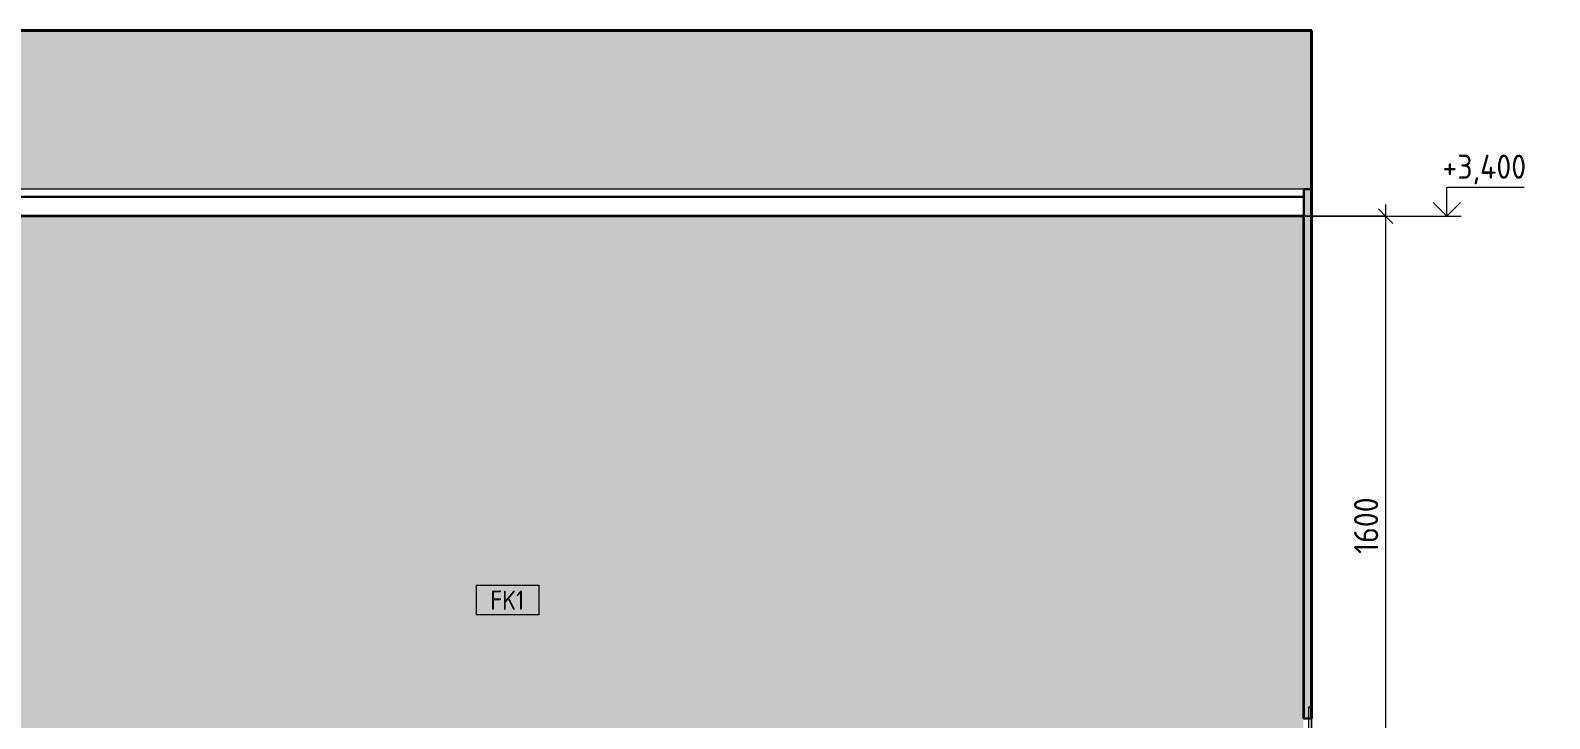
# Model space of a CAD drawing. Header units: millimetres. Extents: x 0 to 102275, y -2706 to 7916.
# Drawn here: x 94121 to 98049, y 2100 to 3881 of the extents above; entities that cross this region are included whole.
import ezdxf

# ---------------------------------------------------------------- set-up
doc = ezdxf.new("R2010")
doc.units = ezdxf.units.MM
for name, color, linetype, lineweight in [('A-ANNO-DIMS', 7, 'Continuous', 9), ('A-ANNO-DIMS-25', 7, 'Continuous', 9), ('A-DOOR-FRAM-1', 7, 'Continuous', 9), ('A-DOOR-FRAM-2', 7, 'Continuous', 18), ('A-WALL-IDEN', 7, 'Continuous', 9), ('A-WALL-PATT', 7, 'Continuous', 9), ('G-ANNO-DIMS', 7, 'Continuous', 9), ('G-ANNO-DIMS-1', 7, 'Continuous', 20), ('I-WALL', 7, 'Continuous', 9)]:
    doc.layers.add(name, color=color, linetype=linetype, lineweight=lineweight)
for name, color, linetype, lineweight, true_color in [('A-CLNG-FNSH-1', 7, 'Continuous', 30, 0x3c3c3c), ('A-FLOR-1', 7, 'Continuous', 9, 0x787878), ('A-FLOR-FNSH-1', 7, 'Continuous', 40, 0x3c3c3c), ('A-WALL-4', 7, 'Continuous', 40, 0x3c3c3c), ('A-WALL-5', 7, 'Continuous', 30, 0x3c3c3c), ('A-WALL-FNSH-3', 7, 'Continuous', 30, 0x3c3c3c), ('I-WALL-1', 7, 'Continuous', 9, 0x787878)]:
    doc.layers.add(name, color=color, linetype=linetype, lineweight=lineweight, true_color=true_color)
doc.styles.add('GOST Common_1', font='GOST_Common.ttf', dxfattribs={"width": 0.9, "height": 50})
doc.styles.add('ISOCPEUR_1', font='isocpeur.ttf', dxfattribs={"width": 0.9, "height": 62.5})
doc.dimstyles.new('ISO-2_5_0_9К_БОЛЬШОЙ_округление', dxfattribs={"dimscale": 304.8, "dimtxt": 62.248823, "dimasz": 0.123031, "dimexe": 0.098425, "dimexo": 0, "dimgap": 0, "dimtad": 1, "dimdec": 0, "dimrnd": 10, "dimzin": 0, "dimdsep": 46, "dimtxsty": 'ISOCPEUR_1', "dimblk1": 'OBLIQUE', "dimblk2": 'OBLIQUE', "dimsah": 1, "dimcen": 0.09, "dimdle": 0.098425, "dimazin": 0, "dimtfac": 1, "dimtdec": 4, "dimtix": 1, "dimtmove": 0, "dimatfit": 3, "dimfxl": 1, "dimtvp": 1, "dimtolj": 1, "dimtzin": 0, "dimarcsym": 2})
pattern_1 = [(45, (89543.067, 0), (-14.25598, 14.25598), []), (45, (89557.323, 0), (-14.25598, 14.25598), [25.202, -5.04, 0.8382, -4.202])]

# ---------------------------------------------------------------- blocks, each defined once
blk = doc.blocks.new('110_Дверь_СКБ_1Ст_Внутренняя1 - Д-7_л__950x2100h_Туалет-21784696-Развертка 1_15-4')
at = {"layer": 'A-DOOR-FRAM-1'}
for p, q in [((7672, 0), (7672, 2060)), ((7680, 2060), (7680, 0)), ((7680, 2060), (7680, 0))]:
    blk.add_line(p, q, dxfattribs=at)
at = {"layer": 'A-DOOR-FRAM-2'}
for p, q in [((7672, 2130), (7672, 2060)), ((7680, 2130), (7672, 2130)), ((7680, 2060), (7680, 2130)), ((7680.5, 2100), (7680, 2100)), ((7680, 2100), (7680, 2060)), ((7672, 2060), (7680, 2060)), ((7680, 2060), (7680.5, 2060))]:
    blk.add_line(p, q, dxfattribs=at)
blk = doc.blocks.new('М_стена_0001 - Типоразмер_без рамки-25382661-Развертка 1_15-4')
at = {"layer": 'A-WALL-IDEN'}
for p, q in [((4123.1, 1544.8), (3959.8, 1544.8)), ((3959.8, 1544.8), (3959.8, 1469.8)), ((4123.1, 1469.8), (4123.1, 1544.8)), ((3959.8, 1469.8), (4123.1, 1469.8))]:
    blk.add_line(p, q, dxfattribs=at)
blk = doc.blocks.new('DIMBLOCK32-Развертка 1_15-4')
at = {"layer": 'A-ANNO-DIMS-25', "lineweight": 20}
for p, q in [((97625.4, 3400), (97606.6, 3418.8)), ((97625.4, 3400), (97644.1, 3381.2)), ((97625.4, 1800), (97606.6, 1818.8)), ((97625.4, 1800), (97644.1, 1781.2))]:
    blk.add_line(p, q, dxfattribs=at)
at = {"layer": 'A-ANNO-DIMS-25'}
for p, q in [((97625.4, 3430), (97625.4, 1800)), ((97413.8, 3400), (97655.4, 3400)), ((97625.4, 3400), (97413.8, 3400)), ((97401.3, 1800), (97655.4, 1800)), ((97625.4, 1800), (97401.3, 1800))]:
    blk.add_line(p, q, dxfattribs=at)
at = {"layer": 'A-ANNO-DIMS-25', "color": 0, "insert": (97543.7, 2526.4), "char_height": 62.5, "width": 176.691, "attachment_point": 1, "rotation": 90, "line_spacing_factor": 1.149209, "style": 'ISOCPEUR_1'}
blk.add_mtext('1600', dxfattribs=at)
blk = doc.blocks.new('_Oblique')
at = {"color": 0, "linetype": 'ByBlock', "lineweight": -2}
blk.add_line((-0.5, -0.5), (0.5, 0.5), dxfattribs=at)
blk = doc.blocks.new('Высотные отметки - Стрелка_Верх-17668718-Развертка 1_15-4')
at = {"layer": 'G-ANNO-DIMS'}
for p, q in [((8032.3, 1875), (8232.3, 1875)), ((8032.3, 1800), (8032.3, 1875)), ((7994.4, 1800), (8069.4, 1800))]:
    blk.add_line(p, q, dxfattribs=at)
at = {"layer": 'G-ANNO-DIMS-1'}
for q in [(7997, 1835.4), (8067.7, 1835.4)]:
    blk.add_line((8032.3, 1800), q, dxfattribs=at)

msp = doc.modelspace()

# ---------------------------------------------------------------- hatches: boundary and pattern name
at = {"layer": 'A-FLOR-1'}
h = msp.add_hatch(dxfattribs=at)
h.set_pattern_fill('FP_25', color=256, style=0, pattern_type=2)
h.set_pattern_definition(pattern_1)
h.paths.add_polyline_path([(95544.1, 3880), (97434.3, 3880), (97434.3, 3880.6), (89873.5, 3880.6), (89873.5, 3880), (93733.8, 3880)])
at = {"layer": 'A-WALL-PATT'}
msp.add_hatch(color=256, dxfattribs=at).paths.add_polyline_path([(97401.3, 1800), (97412.8, 1800), (97412.8, 3400), (93492.8, 3400), (93492.8, 1806), (97401.3, 1806)])
at = {"layer": 'I-WALL'}
msp.add_hatch(color=256, dxfattribs=at).paths.add_polyline_path([(97433.8, 3470), (97433.8, 3880), (93733.8, 3880), (93733.8, 3470), (97413.8, 3470)])
at = {"layer": 'I-WALL-1'}
h = msp.add_hatch(dxfattribs=at)
h.set_pattern_fill('FP_25', color=256, style=0, pattern_type=2)
h.set_pattern_definition(pattern_1)
h.paths.add_polyline_path([(97433.8, 2100), (97434.3, 2100), (97434.3, 3880), (97433.8, 3880), (97433.8, 2909.1)])
h = msp.add_hatch(dxfattribs=at)
h.set_pattern_fill('FP_27', color=256, style=0, pattern_type=2)
h.set_pattern_definition([(0, (89543.067, 0), (30.48, 7.62), [2.515, -20.345, 2.515, -20.345, -121.92]), (0, (89543.067, 0), (30.48, 7.62), [-45.72, 2.515, -43.205, 2.515, -20.345, -53.34]), (0, (89543.067, 0), (30.48, 7.62), [-114.3, 2.515, -12.725, 2.515, -35.585]), (120, (89554.497, 3.81), (-21.8391136, 22.586454), [2.515, -20.345, 2.515, -20.345, -121.92]), (120, (89554.497, 3.81), (-21.8391136, 22.586454), [-45.72, 2.515, -43.205, 2.515, -20.345, -53.34]), (120, (89554.497, 3.81), (-21.8391136, 22.586454), [-114.3, 2.515, -12.725, 2.515, -35.585]), (240, (89558.307, 19.05), (-8.6408864, -30.206454), [2.515, -20.345, 2.515, -20.345, -121.92]), (240, (89558.307, 19.05), (-8.6408864, -30.206454), [-45.72, 2.515, -43.205, 2.515, -20.345, -53.34]), (240, (89558.307, 19.05), (-8.6408864, -30.206454), [-114.3, 2.515, -12.725, 2.515, -35.585])])
h.paths.add_polyline_path([(97413.8, 2100), (97433.8, 2100), (97433.8, 3470), (97413.8, 3470), (97413.8, 2909.1)])

# ---------------------------------------------------------------- linework, layer by layer
at = {"layer": 'A-CLNG-FNSH-1'}
for p, q in [((97413.8, 3450), (89894.8, 3450)), ((97413.8, 3400), (97413.8, 3450)), ((97413.8, 3401), (89893.8, 3401)), ((89893.8, 3400), (97412.8, 3400))]:
    msp.add_line(p, q, dxfattribs=at)
at = {"layer": 'A-FLOR-FNSH-1'}
msp.add_line((89873.5, 3880), (97434.3, 3880), dxfattribs=at)
at = {"layer": 'A-WALL-4'}
for p, q in [((97433.8, 3880.6), (97433.8, 2100)), ((97433.8, 2100), (97434.3, 2100))]:
    msp.add_line(p, q, dxfattribs=at)
at = {"layer": 'A-WALL-5'}
for p, q in [((97413.8, 3470), (97413.8, 3450)), ((97433.8, 3470), (97413.8, 3470)), ((97413.8, 2100), (97433.8, 2100))]:
    msp.add_line(p, q, dxfattribs=at)
at = {"layer": 'A-WALL-FNSH-3'}
for p, q in [((97413.8, 3400), (97412.8, 3400)), ((97412.8, 3400), (97412.8, 2100)), ((97413.8, 2100), (97413.8, 3400)), ((97412.8, 2100), (97413.8, 2100))]:
    msp.add_line(p, q, dxfattribs=at)
at = {"layer": 'G-ANNO-DIMS'}
for p, q in [((97251.2, 3400), (97649.6, 3400)), ((97649.6, 3400), (97783.8, 3400))]:
    msp.add_line(p, q, dxfattribs=at)
at = {"layer": 'I-WALL'}
msp.add_line((97413.8, 3470), (89893.8, 3470), dxfattribs=at)

# ---------------------------------------------------------------- block references
at = {"layer": 'A-DOOR-FRAM-1'}
msp.add_blockref('110_Дверь_СКБ_1Ст_Внутренняя1 - Д-7_л__950x2100h_Туалет-21784696-Развертка 1_15-4', (89753.8, 0), dxfattribs=at)
at = {"layer": 'A-WALL-IDEN'}
msp.add_blockref('М_стена_0001 - Типоразмер_без рамки-25382661-Развертка 1_15-4', (91313.8, 900), dxfattribs=at)
at = {"layer": 'G-ANNO-DIMS'}
msp.add_blockref('Высотные отметки - Стрелка_Верх-17668718-Развертка 1_15-4', (89751.5, 1600), dxfattribs=at)

# ---------------------------------------------------------------- texts
at = {"layer": 'A-WALL-IDEN', "insert": (95310.4, 2431.2), "char_height": 50, "width": 111.835, "attachment_point": 1, "style": 'GOST Common_1'}
msp.add_mtext('FK1', dxfattribs=at)

# ---------------------------------------------------------------- dimensions: what is measured, and where the dimension line sits
at = {"layer": 'A-ANNO-DIMS'}
dim = msp.add_linear_dim(base=(97625.4, 1800), p1=(97413.8, 3400), p2=(97401.3, 1800), angle=90, dimstyle='ISO-2_5_0_9К_БОЛЬШОЙ_округление', override={"dimpost": '<>', "dimfxl": 1600.048827}, dxfattribs=at)
dim.commit()
dim.dimension.update_dxf_attribs({"geometry": 'DIMBLOCK32-Развертка 1_15-4', "text_midpoint": (97594.1, 2600)})

# ---------------------------------------------------------------- next in the draw order: texts
at = {"layer": 'G-ANNO-DIMS', "insert": (97772.4, 3559.2), "char_height": 62.5, "width": 261.428, "attachment_point": 1, "line_spacing_factor": 1.149209, "style": 'ISOCPEUR_1', "bg_fill": 3, "box_fill_scale": 1.25, "bg_fill_color": 256, "bg_fill_true_color": 13158600, "bg_fill_transparency": 0}
msp.add_mtext('+3,400', dxfattribs=at)

doc.saveas('drawing.dxf')
